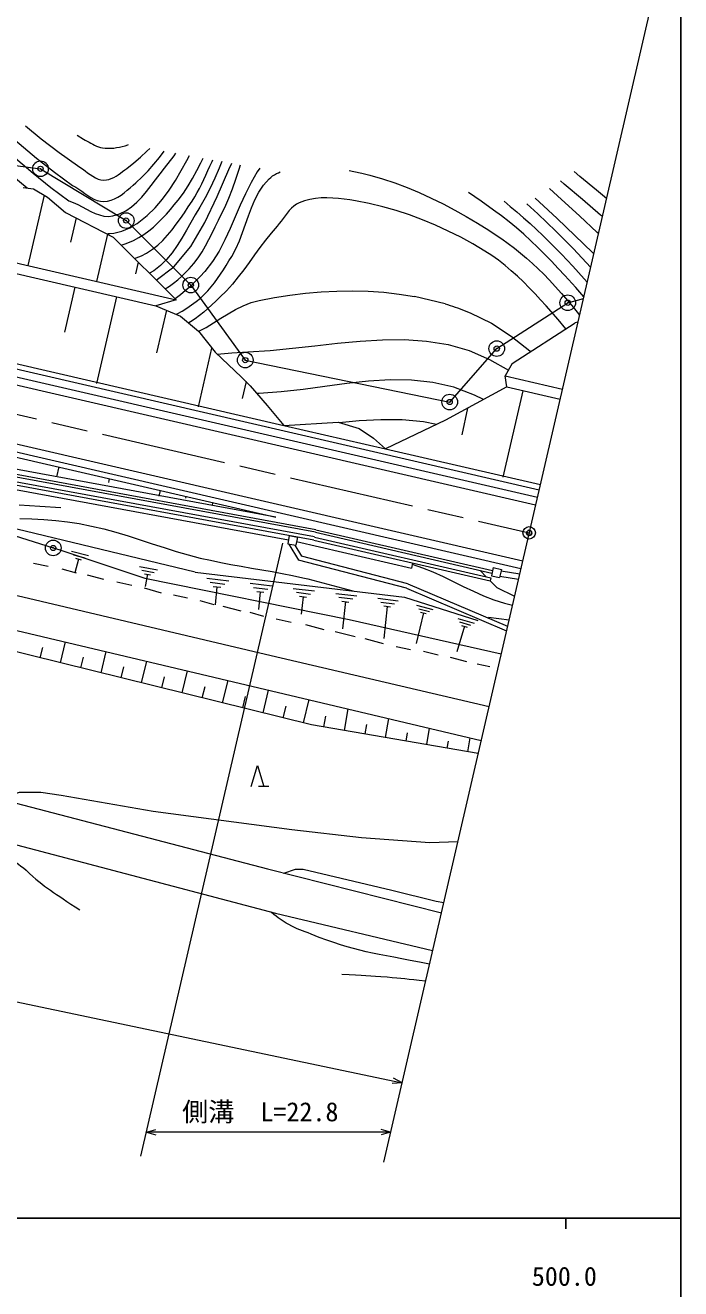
# Model space of a CAD drawing. Units: millimetres, scale not verified. Extents: x 40000 to 680000, y 20000 to 380000.
# Drawn here: x 516160 to 579000, y 198249 to 319406 of the extents above; entities that cross this region are included whole.
import ezdxf
from ezdxf.enums import TextEntityAlignment as Align

# ---------------------------------------------------------------- set-up
doc = ezdxf.new("R2010")
doc.units = ezdxf.units.MM
doc.header["$LTSCALE"] = 1000
doc.header["$PDMODE"] = 32
doc.header["$PDSIZE"] = 500
doc.linetypes.add('CHAIN', pattern=[18.5, 12, -1.5, 3.5, -1.5])
for name, color, linetype, lineweight in [('M-BGD', 7, 'Continuous', 13), ('M-BMK', 2, 'CHAIN', 13), ('M-BMK-ROW', 30, 'Continuous', 13), ('M-STR-HTXT', 7, 'Continuous', 13), ('M-STR-STRC', 7, 'Continuous', 13), ('M-TTL-BAND', 7, 'Continuous', 25)]:
    doc.layers.add(name, color=color, linetype=linetype, lineweight=lineweight)
doc.layers.add('M-OTRS', color=6, linetype='Continuous')
doc.styles.add('ＭＳ ゴシック', font='')
doc.styles.get('ＭＳ ゴシック').set_extended_font_data('MS Gothic')

msp = doc.modelspace()

# ---------------------------------------------------------------- linework, layer by layer
at = {"layer": 'M-BGD'}
for p, q in [((550523, 210396), (578419, 331060)), ((521125, 308862), (521737, 308472)), ((533474, 305048), (533669, 305479)), ((533669, 305479), (533865, 305909)), ((533865, 305909), (534067, 306336)), ((534067, 306336), (534150, 306506)), ((534736, 305708), (534322, 304742)), ((535003, 306352), (534736, 305708)), ((536361, 304663), (536667, 305607)), ((536667, 305607), (536807, 306025)), ((538407, 305361), (537803, 304327)), ((538643, 305693), (538407, 305361)), ((540438, 305269), (540608, 305338)), ((547208, 305468), (547674, 305383)), ((547674, 305383), (548436, 305218)), ((532865, 303769), (533075, 304191)), ((533075, 304191), (533277, 304618)), ((533277, 304618), (533474, 305048)), ((534322, 304742), (533884, 303788)), ((536041, 303727), (536361, 304663)), ((537803, 304327), (537264, 303249)), ((539001, 304065), (539539, 304679)), ((539539, 304679), (539698, 304822)), ((539698, 304822), (539869, 304953)), ((539869, 304953), (540051, 305070)), ((540051, 305070), (540241, 305176)), ((540241, 305176), (540438, 305269)), ((548436, 305218), (549190, 305034)), ((549190, 305034), (550399, 304692)), ((550399, 304692), (551592, 304297)), ((551592, 304297), (552770, 303853)), ((515948, 303849), (516446, 303783)), ((517979, 303122), (516416, 296363)), ((516446, 303783), (516944, 303717)), ((516944, 303717), (518303, 302935)), ((518303, 302935), (520013, 301457)), ((532155, 302550), (532408, 302947)), ((532408, 302947), (532644, 303354)), ((532644, 303354), (532865, 303769)), ((533884, 303788), (533408, 302856)), ((535687, 302814), (536041, 303727)), ((537264, 303249), (536767, 302144)), ((538170, 302665), (538550, 303389)), ((538550, 303389), (539001, 304065)), ((552770, 303853), (553933, 303365)), ((553933, 303365), (555080, 302837)), ((559863, 302534), (558653, 303356)), ((531411, 301434), (531784, 301995)), ((531784, 301995), (532155, 302550)), ((532883, 301951), (532452, 301235)), ((533408, 302856), (532883, 301951)), ((534970, 301330), (535277, 301939)), ((535277, 301939), (535687, 302814)), ((536767, 302144), (536288, 301026)), ((537546, 301117), (537841, 301904)), ((537841, 301904), (538170, 302665)), ((541684, 301859), (541469, 301636)), ((541914, 302061), (541684, 301859)), ((542163, 302237), (541914, 302061)), ((542433, 302381), (542163, 302237)), ((542935, 302573), (542433, 302381)), ((543454, 302711), (542935, 302573)), ((543986, 302801), (543454, 302711)), ((544529, 302850), (543986, 302801)), ((545079, 302861), (544529, 302850)), ((545634, 302841), (545079, 302861)), ((546189, 302796), (545634, 302841)), ((546741, 302731), (546189, 302796)), ((547287, 302652), (546741, 302731)), ((547825, 302565), (547287, 302652)), ((549133, 302312), (547825, 302565)), ((550431, 302002), (549133, 302312)), ((551718, 301637), (550431, 302002)), ((555080, 302837), (556213, 302273)), ((556213, 302273), (557330, 301679)), ((561064, 301691), (559863, 302534)), ((561810, 301141), (561064, 301691)), ((562060, 302529), (562658, 302043)), ((562658, 302043), (563299, 301502)), ((520013, 301457), (524598, 299090)), ((521026, 300934), (520490, 298613)), ((530637, 300320), (531030, 300873)), ((531030, 300873), (531411, 301434)), ((532030, 300495), (531606, 299746)), ((532452, 301235), (532030, 300495)), ((534376, 300091), (534672, 300712)), ((534672, 300712), (534970, 301330)), ((536288, 301026), (535805, 299913)), ((537267, 300319), (537546, 301117)), ((540688, 300636), (540494, 300386)), ((540878, 300892), (540688, 300636)), ((541070, 301147), (540878, 300892)), ((541266, 301397), (541070, 301147)), ((541469, 301636), (541266, 301397)), ((552992, 301219), (551718, 301637)), ((554250, 300751), (552992, 301219)), ((555490, 300235), (554250, 300751)), ((557330, 301679), (558432, 301058)), ((558432, 301058), (559518, 300414)), ((562541, 300568), (561810, 301141)), ((563255, 299975), (562541, 300568)), ((563299, 301502), (563932, 300950)), ((563932, 300950), (564555, 300389)), ((524051, 299373), (523004, 294840)), ((529345, 298780), (529799, 299266)), ((529799, 299266), (530228, 299782)), ((530228, 299782), (530637, 300320)), ((531606, 299746), (531171, 299002)), ((533771, 298857), (534078, 299471)), ((534078, 299471), (534376, 300091)), ((535805, 299913), (535295, 298818)), ((536685, 298732), (536986, 299520)), ((536986, 299520), (537267, 300319)), ((539732, 299477), (539190, 298788)), ((540295, 300146), (539732, 299477)), ((540494, 300386), (540295, 300146)), ((556710, 299675), (555490, 300235)), ((557909, 299074), (556710, 299675)), ((559518, 300414), (560590, 299754)), ((560590, 299754), (561221, 299346)), ((561221, 299346), (561843, 298921)), ((563954, 299362), (563255, 299975)), ((564639, 298734), (563954, 299362)), ((564555, 300389), (565171, 299818)), ((565171, 299818), (565779, 299238)), ((524598, 299090), (530611, 293081)), ((528345, 297923), (528862, 298329)), ((528862, 298329), (529345, 298780)), ((530715, 298279), (530229, 297589)), ((531171, 299002), (530715, 298279)), ((533105, 297665), (533448, 298253)), ((533448, 298253), (533771, 298857)), ((535295, 298818), (534734, 297759)), ((536346, 297968), (536685, 298732)), ((538664, 298086), (538146, 297377)), ((539190, 298788), (538664, 298086)), ((559083, 298432), (557909, 299074)), ((560231, 297754), (559083, 298432)), ((561843, 298921), (562453, 298479)), ((562453, 298479), (563053, 298022)), ((565312, 298091), (564639, 298734)), ((565973, 297435), (565312, 298091)), ((565779, 299238), (566379, 298651)), ((566379, 298651), (566972, 298058)), ((566972, 298058), (567558, 297458)), ((511244, 297559), (530611, 293081)), ((526648, 297042), (526785, 297090)), ((526785, 297090), (527298, 297310)), ((527298, 297310), (527790, 297566)), ((527790, 297566), (528345, 297923)), ((529702, 296948), (529125, 296369)), ((530229, 297589), (529702, 296948)), ((532330, 296555), (532734, 297098)), ((532734, 297098), (533105, 297665)), ((534734, 297759), (534099, 296751)), ((535691, 296812), (535951, 297241)), ((535951, 297241), (536346, 297968)), ((538146, 297377), (537629, 296668)), ((560892, 297325), (560231, 297754)), ((561532, 296866), (560892, 297325)), ((562154, 296379), (561532, 296866)), ((563053, 298022), (563641, 297550)), ((563641, 297550), (564218, 297064)), ((564218, 297064), (564782, 296563)), ((566624, 296770), (565973, 297435)), ((567558, 297458), (568658, 296294)), ((514463, 295788), (528671, 292504)), ((526987, 296703), (526728, 295582)), ((528489, 295868), (528067, 295623)), ((529125, 296369), (528489, 295868)), ((531168, 295335), (531535, 295683)), ((531535, 295683), (531886, 296042)), ((531886, 296042), (532330, 296555)), ((533367, 295809), (532937, 295330)), ((534099, 296751), (533367, 295809)), ((534888, 295530), (535162, 295954)), ((535162, 295954), (535429, 296383)), ((535429, 296383), (535691, 296812)), ((537106, 295963), (536571, 295270)), ((537629, 296668), (537106, 295963)), ((562757, 295868), (562154, 296379)), ((563345, 295337), (562757, 295868)), ((564782, 296563), (565334, 296050)), ((565334, 296050), (565873, 295524)), ((567266, 296096), (566624, 296770)), ((567898, 295417), (567266, 296096)), ((568658, 296294), (569732, 295106)), ((529973, 294388), (530386, 294685)), ((530386, 294685), (530785, 295002)), ((530785, 295002), (531168, 295335)), ((532488, 294859), (532020, 294403)), ((532937, 295330), (532488, 294859)), ((533998, 294314), (534308, 294707)), ((534308, 294707), (534604, 295113)), ((534604, 295113), (534888, 295530)), ((536017, 294595), (535437, 293943)), ((536571, 295270), (536017, 294595)), ((563918, 294788), (563345, 295337)), ((564479, 294226), (563918, 294788)), ((565873, 295524), (566399, 294987)), ((566399, 294987), (567584, 293687)), ((568942, 294250), (567898, 295417)), ((569732, 295106), (570028, 294766)), ((519956, 289965), (520955, 294287)), ((523013, 285068), (524932, 293368)), ((529567, 294125), (529973, 294388)), ((531027, 293551), (530516, 293176)), ((531533, 293965), (531027, 293551)), ((532020, 294403), (531533, 293965)), ((532537, 292907), (532954, 293245)), ((532954, 293245), (533323, 293580)), ((533323, 293580), (533670, 293937)), ((533670, 293937), (533998, 294314)), ((534824, 293322), (534445, 292962)), ((535437, 293943), (534824, 293322)), ((556402, 292698), (553484, 293399)), ((565030, 293654), (564479, 294226)), ((565572, 293075), (565030, 293654)), ((567584, 293687), (568713, 292341)), ((569701, 293351), (568942, 294250)), ((530611, 293081), (528671, 292504)), ((528671, 292504), (531056, 291509)), ((529687, 292080), (528743, 287997)), ((530719, 291732), (531193, 291996)), ((531193, 291996), (531655, 292281)), ((531655, 292281), (532103, 292585)), ((532103, 292585), (532537, 292907)), ((533670, 292252), (533271, 291909)), ((534062, 292605), (533670, 292252)), ((534445, 292962), (534062, 292605)), ((566107, 292493), (565572, 293075)), ((567244, 291198), (566107, 292493)), ((568713, 292341), (569296, 291597)), ((495701, 290991), (565429, 274871)), ((530629, 291687), (530719, 291732)), ((531056, 291509), (532778, 290076)), ((532010, 290973), (531828, 290864)), ((532442, 291266), (532010, 290973)), ((532862, 291579), (532442, 291266)), ((533271, 291909), (532862, 291579)), ((562854, 286984), (568888, 290885)), ((567981, 290299), (567244, 291198)), ((569140, 290923), (568888, 290885)), ((495532, 290260), (565260, 274140)), ((532778, 290076), (534364, 288059)), ((532756, 282815), (534059, 288448)), ((539623, 288220), (541773, 288428)), ((541773, 288428), (543933, 288675)), ((543933, 288675), (546095, 288922)), ((546095, 288922), (548253, 289129)), ((548253, 289129), (550399, 289257)), ((550399, 289257), (552525, 289268)), ((552525, 289268), (554626, 289123)), ((554626, 289123), (556692, 288782)), ((556692, 288782), (558717, 288207)), ((534364, 288059), (536891, 285670)), ((534557, 287875), (535973, 288001)), ((535973, 288001), (537491, 288088)), ((537491, 288088), (539623, 288220)), ((558717, 288207), (560681, 287370)), ((560681, 287370), (562482, 286336)), ((515134, 287012), (540953, 281042)), ((562854, 286984), (562166, 285786)), ((536891, 285670), (537726, 284843)), ((537322, 285244), (536946, 283618)), ((537726, 284843), (539340, 282943)), ((544887, 284765), (542787, 284482)), ((546984, 285043), (544887, 284765)), ((549072, 285267), (546984, 285043)), ((551146, 285391), (549072, 285267)), ((553201, 285368), (551146, 285391)), ((555232, 285150), (553201, 285368)), ((557233, 284690), (555232, 285150)), ((562331, 284722), (556462, 281532)), ((562166, 285786), (567659, 284516)), ((562331, 284722), (562166, 285786)), ((562331, 284722), (567433, 283542)), ((492981, 283665), (563683, 267319)), ((538598, 284086), (538370, 284084)), ((540689, 284240), (538598, 284086)), ((542787, 284482), (540689, 284240)), ((559242, 283950), (557233, 284690)), ((560079, 283532), (559242, 283950)), ((561986, 276058), (563904, 284358)), ((492868, 283177), (540192, 272237)), ((539340, 282943), (540953, 281042)), ((558058, 280119), (558592, 282689)), ((540953, 281042), (546156, 281349)), ((546156, 281349), (548157, 280735)), ((546264, 281316), (548181, 281499)), ((548181, 281499), (550246, 281616)), ((550246, 281616), (552296, 281606)), ((556462, 281532), (550696, 278790)), ((552296, 281606), (554327, 281424)), ((554327, 281424), (555601, 281168)), ((540953, 281042), (550696, 278790)), ((548157, 280735), (549550, 279815)), ((549550, 279815), (550696, 278790)), ((550696, 278790), (565541, 275358)), ((543979, 270786), (514224, 276269)), ((544028, 271021), (514268, 276505)), ((540192, 272237), (514359, 276997)), ((519364, 277052), (519147, 276115)), ((541390, 270043), (514007, 275089)), ((543825, 270042), (514020, 275534)), ((543886, 270336), (514141, 275817)), ((524216, 275930), (524134, 275561)), ((529107, 274799), (528977, 274237)), ((531549, 274057), (531589, 274226)), ((515560, 273424), (517568, 273288)), ((517568, 273288), (519577, 273154)), ((534115, 273651), (534063, 273366)), ((532443, 266972), (513097, 271619)), ((515654, 272120), (516798, 272075)), ((516798, 272075), (517939, 272009)), ((517939, 272009), (519077, 271916)), ((519077, 271916), (520211, 271790)), ((520211, 271790), (521341, 271621)), ((521341, 271621), (522523, 271389)), ((522523, 271389), (523694, 271107)), ((523694, 271107), (524856, 270786)), ((524856, 270786), (526011, 270435)), ((526011, 270435), (527162, 270066)), ((541468, 270468), (541323, 269681)), ((541468, 270468), (542255, 270323)), ((542255, 270323), (542110, 269536)), ((543892, 270334), (560801, 266425)), ((543979, 270786), (560904, 266873)), ((544028, 271021), (560958, 267107)), ((520588, 268975), (522213, 268550)), ((527162, 270066), (528311, 269689)), ((528311, 269689), (529461, 269315)), ((529461, 269315), (530615, 268955)), ((541323, 269681), (542110, 269536)), ((541427, 269662), (542361, 268112)), ((542005, 269556), (542646, 268493)), ((542176, 269898), (553184, 267353)), ((543825, 270042), (560733, 266133)), ((518353, 267509), (516961, 267798)), ((520788, 268633), (521872, 268350)), ((521259, 268221), (520912, 266894)), ((520988, 268292), (521530, 268150)), ((530615, 268955), (531775, 268619)), ((531775, 268619), (532943, 268319)), ((532943, 268319), (533918, 268098)), ((533918, 268098), (534896, 267896)), ((534896, 267896), (535878, 267709)), ((552694, 265431), (542361, 268112)), ((552836, 265848), (542646, 268493)), ((553299, 267851), (553184, 267353)), ((521072, 266877), (519698, 267244)), ((523693, 266261), (522118, 266668)), ((527111, 267503), (528849, 267178)), ((527346, 267159), (528505, 266943)), ((527582, 266815), (528161, 266707)), ((527872, 266761), (527650, 265582)), ((532443, 266972), (552525, 264556)), ((535878, 267709), (536862, 267532)), ((536862, 267532), (537847, 267360)), ((537847, 267360), (538833, 267189)), ((538833, 267189), (539817, 267015)), ((539817, 267015), (540801, 266833)), ((540801, 266833), (541781, 266639)), ((541781, 266639), (542758, 266427)), ((553239, 267724), (554249, 267380)), ((554249, 267380), (555241, 266979)), ((555241, 266979), (556219, 266539)), ((559778, 267134), (559797, 267099)), ((559797, 267099), (560348, 266530)), ((561026, 267400), (560846, 266621)), ((560846, 266621), (561625, 266440)), ((561026, 267400), (561806, 267219)), ((561806, 267219), (561625, 266440)), ((561661, 266595), (563444, 266285)), ((561778, 267102), (563561, 266792)), ((526371, 265677), (524934, 265997)), ((529229, 264959), (527587, 265414)), ((533566, 266387), (535684, 266134)), ((533877, 265992), (535289, 265823)), ((534188, 265597), (534894, 265513)), ((534541, 265555), (534355, 263823)), ((537734, 265896), (539815, 265648)), ((538040, 265508), (539427, 265342)), ((541854, 265411), (543899, 265167)), ((542758, 266427), (543240, 266315)), ((543240, 266315), (543722, 266197)), ((543722, 266197), (544202, 266074)), ((544202, 266074), (544681, 265949)), ((544681, 265949), (545159, 265820)), ((545159, 265820), (545638, 265691)), ((545638, 265691), (546116, 265560)), ((546116, 265560), (546594, 265430)), ((546594, 265430), (547072, 265301)), ((552694, 265431), (562300, 261337)), ((552836, 265848), (562401, 261773)), ((556219, 266539), (557189, 266074)), ((557189, 266074), (558156, 265603)), ((558156, 265603), (559126, 265141)), ((560801, 266425), (560733, 266133)), ((560733, 266133), (561359, 265487)), ((561359, 265487), (563070, 264669)), ((531718, 264462), (530379, 264760)), ((534279, 263820), (532912, 264209)), ((538345, 265120), (539039, 265037)), ((538692, 265078), (538509, 263376)), ((542154, 265029), (543517, 264867)), ((542454, 264648), (543136, 264566)), ((542795, 264607), (542615, 262935)), ((545926, 264931), (547935, 264691)), ((546220, 264556), (547560, 264397)), ((546515, 264181), (547185, 264101)), ((546850, 264141), (546571, 261541)), ((547072, 265301), (547551, 265174)), ((549950, 264457), (551924, 264222)), ((552525, 264556), (559561, 262317)), ((559126, 265141), (560103, 264706)), ((560103, 264706), (561094, 264313)), ((561094, 264313), (562102, 263980)), ((536853, 263233), (535128, 263659)), ((539025, 262716), (537706, 263086)), ((550240, 264089), (551556, 263932)), ((550529, 263721), (551188, 263642)), ((550859, 263681), (550529, 260614)), ((554327, 263063), (553622, 260115)), ((553684, 263786), (555242, 263379)), ((553876, 263459), (554914, 263187)), ((554067, 263131), (554587, 262995)), ((562102, 263980), (562867, 263790)), ((541659, 262145), (540215, 262445)), ((544821, 261425), (543062, 261908)), ((558257, 261775), (557531, 259337)), ((557616, 262526), (559197, 262079)), ((557805, 262188), (558859, 261890)), ((557994, 261850), (558521, 261701)), ((560563, 262649), (561550, 262518)), ((561550, 262518), (562538, 262389)), ((562538, 262389), (562543, 262388)), ((547798, 260765), (545881, 261252)), ((550510, 260083), (548745, 260578)), ((517597, 258754), (517844, 259750)), ((519539, 258274), (520031, 260268)), ((523423, 257316), (523924, 259346)), ((551704, 259850), (553095, 259560)), ((555730, 259016), (554348, 259352)), ((521481, 257795), (521732, 258810)), ((527306, 256357), (527816, 258425)), ((558499, 258371), (556924, 258772)), ((559496, 258178), (560689, 257930)), ((525364, 256837), (525620, 257870)), ((529248, 255878), (529508, 256930)), ((531190, 255399), (531709, 257503)), ((533131, 254919), (533396, 255990)), ((535073, 254440), (535602, 256581)), ((538956, 253481), (539494, 255660)), ((537015, 253961), (537284, 255050)), ((542840, 252523), (543387, 254738)), ((540898, 253002), (541172, 254110)), ((546770, 251787), (547127, 253852)), ((544799, 252128), (544978, 253161)), ((548741, 251446), (548898, 252358)), ((550711, 251106), (551027, 252929)), ((552682, 250765), (552819, 251556)), ((554653, 250424), (554926, 252006)), ((558594, 249743), (558826, 251083)), ((556624, 250083), (556740, 250753)), ((537823, 246408), (538423, 248408)), ((538423, 248408), (539023, 246408)), ((539523, 246408), (538523, 246408))]:
    msp.add_line(p, q, dxfattribs=at)
for points in [[(505938, 311609), (506188, 311488), (508017, 310396), (509784, 309169), (511504, 307844), (513195, 306457), (514875, 305045), (516349, 303822)], [(510248, 310829), (511890, 309533), (513568, 308115), (515234, 306671), (516906, 305239), (518603, 303863), (520344, 302582)], [(512807, 310366), (513882, 309482), (515559, 308069), (517242, 306667), (518948, 305315), (520694, 304049)], [(516182, 309756), (517688, 308525), (519401, 307196), (521155, 305957)], [(521737, 308472), (521918, 308386), (522096, 308292), (522273, 308194), (522449, 308094), (522626, 307997), (522805, 307905), (522986, 307822), (523171, 307750), (523360, 307694), (523554, 307656), (523825, 307627), (524098, 307614), (524372, 307618), (524646, 307637), (524920, 307671), (525192, 307720), (525462, 307782), (525727, 307856), (525987, 307944), (526055, 307970)], [(520344, 302582), (520765, 302415), (521185, 302215), (521603, 301997), (522020, 301773), (522439, 301559), (522859, 301369), (523281, 301217), (523706, 301116), (524136, 301083), (524570, 301130), (525203, 301323), (525790, 301615), (526336, 301990), (526848, 302435), (527330, 302932), (527789, 303468), (528231, 304027), (528660, 304594), (529083, 305154), (529505, 305692), (530420, 306881), (530604, 307147)], [(520694, 304049), (520992, 303881), (521285, 303689), (521575, 303485), (521864, 303277), (522155, 303076), (522449, 302892), (522749, 302733), (523057, 302610), (523376, 302534), (523707, 302512), (524055, 302550), (524392, 302637), (524718, 302767), (525035, 302933), (525343, 303128), (525641, 303345), (525932, 303578), (526215, 303819), (526491, 304062), (526760, 304300), (527369, 304865), (527946, 305462), (528495, 306086), (529019, 306732), (529487, 307349)], [(521155, 305957), (521406, 305805), (521652, 305634), (521895, 305452), (522137, 305267), (522381, 305087), (522628, 304921), (522881, 304777), (523142, 304663), (523413, 304587), (523697, 304557), (523941, 304572), (524179, 304621), (524411, 304700), (524638, 304805), (524859, 304929), (525075, 305068), (525287, 305218), (525494, 305374), (525697, 305530), (525897, 305683), (526560, 306207), (527202, 306758), (527823, 307335), (528090, 307602)], [(524085, 299446), (524265, 299440), (524660, 299479), (525049, 299558), (525433, 299672), (525810, 299819), (526178, 299994), (526536, 300193), (526883, 300413), (527217, 300650), (527538, 300900), (527844, 301159), (528621, 301914), (529324, 302733), (529967, 303605), (530560, 304520), (531116, 305466), (531647, 306433), (531902, 306913)], [(525358, 298331), (525750, 298453), (526152, 298605), (526541, 298777), (527049, 299046), (527535, 299352), (528001, 299691), (528448, 300058), (528878, 300451), (529292, 300863), (529691, 301291), (530077, 301731), (530451, 302178), (530814, 302628), (531317, 303303), (531779, 304004), (532207, 304728), (532611, 305469), (532996, 306222), (533219, 306674)], [(528716, 294975), (530397, 296235), (532017, 298197), (533374, 300498), (534563, 303002), (535681, 305573), (535958, 306179)], [(571885, 302797), (570929, 303595), (569342, 304915), (568785, 305376)], [(571485, 301065), (571313, 301212), (569573, 302697), (567832, 304181), (567477, 304483)], [(571106, 299427), (570986, 299540), (569286, 301128), (567577, 302705), (566416, 303759)], [(564250, 302280), (565316, 301332), (567038, 299677), (568712, 297968), (570350, 296218), (570361, 296206)], [(565052, 302827), (565428, 302481), (567143, 300872), (568845, 299249), (570540, 297618), (570661, 297500)], [(532792, 290059), (533488, 290436), (534199, 290863), (534903, 291305), (535609, 291742), (536323, 292153), (537053, 292518), (537806, 292816), (538590, 293026), (540058, 293298), (541540, 293526), (543031, 293707), (544530, 293838), (546032, 293916), (547534, 293938), (549034, 293900), (550527, 293800), (552012, 293634), (553484, 293399)], [(556402, 292698), (556646, 292624), (556889, 292547), (557131, 292468), (557373, 292386), (557614, 292302), (557854, 292215), (558093, 292126), (558331, 292034), (558568, 291940), (558804, 291842), (560845, 290835), (562747, 289607), (564533, 288196), (564614, 288122)], [(560619, 254065), (539204, 259078), (515923, 264551), (482788, 271999), (465483, 275047), (450243, 277054), (436774, 278350), (424893, 279057), (414408, 279246)], [(441823, 274449), (465592, 271582), (482144, 268780), (492785, 266719), (559872, 250835)], [(559580, 249572), (543600, 252335), (480388, 267939), (467499, 270099), (457823, 271005), (450376, 271462), (447244, 272002)], [(406080, 270348), (416716, 269901), (426138, 268675), (435586, 266762), (451660, 264421), (455751, 263670), (471167, 257889), (490537, 251549), (514538, 244996), (539396, 238512), (556051, 234306)], [(390053, 263943), (407884, 264189), (419144, 263765), (429290, 264237), (443321, 262625), (453607, 260447), (458801, 258836), (467419, 255251), (472669, 253238), (477175, 251743), (489980, 247492), (540160, 234250), (555215, 230691)], [(514538, 244996), (515008, 245683), (515616, 245867), (517642, 245882), (519600, 245578), (528407, 244048), (541725, 242275), (548409, 241508), (554946, 241030), (557630, 241137)], [(540935, 238111), (542079, 238490), (542801, 238474), (551302, 236468), (555541, 235411), (556277, 235284)]]:
    msp.add_lwpolyline(points, dxfattribs=at)
msp.add_circle((564471, 270729), 600, dxfattribs=at)
for points, knots in [([(514218, 240954), (514312, 240544), (514392, 240383), (514561, 240042), (514971, 239215), (515562, 239006), (516237, 238376), (518066, 236670), (518906, 236231), (521387, 234571)], [0, 0, 0, 0, 1, 1, 1, 2, 2, 2, 3, 3, 3, 3]), ([(554911, 229377), (549586, 230444), (547814, 230538), (543580, 232246), (542733, 232588), (542223, 232714), (541431, 233169), (540734, 233569), (540481, 233763), (539750, 234356)], [0, 0, 0, 0, 1, 1, 1, 2, 2, 2, 3, 3, 3, 3]), ([(554529, 227727), (552759, 227937), (552285, 227989), (550843, 228112), (549151, 228257), (548591, 228277), (546503, 228374)], [0, 0, 0, 0, 1, 1, 1, 2, 2, 2, 2])]:
    msp.add_open_spline(points, degree=3, knots=knots, dxfattribs=at)
at = {"layer": 'M-BMK'}
msp.add_line((469491, 292688), (564471, 270729), dxfattribs=at)
at = {"layer": 'M-BMK-ROW'}
for points in [[(469740, 306604), (473024, 306707), (478865, 301123), (482188, 297248), (483188, 294408), (511517, 287847), (509159, 298041), (514527, 306054), (517621, 305645), (525841, 300676), (532025, 294496), (537252, 287297), (556850, 283278), (561360, 288401), (568163, 292800), (569668, 293206)], [(385848, 292737), (408189, 286636), (428633, 286343), (435268, 284310), (438464, 283265), (448791, 282381), (468782, 280040), (470943, 279881), (488783, 277230), (508809, 274032), (511337, 271667), (518841, 269281)], [(518841, 269281), (519461, 269092), (527616, 266393), (547216, 262423), (561792, 259139)]]:
    msp.add_lwpolyline(points, dxfattribs=at)
for centre in [(517621, 305645), (525841, 300676), (532025, 294496), (568163, 292800), (561360, 288401), (537252, 287297), (556850, 283278), (518841, 269281)]:
    msp.add_circle(centre, 750, dxfattribs=at)
for p in [(517621, 305645), (525841, 300676), (532025, 294496), (568163, 292800), (561360, 288401), (537252, 287297), (556850, 283278), (518841, 269281)]:
    msp.add_point(p, dxfattribs=at)
at = {"layer": 'M-OTRS'}
msp.add_point((564471, 270729), dxfattribs=at)
at = {"layer": 'M-STR-HTXT'}
for p, q in [((527251, 210956), (540845, 269758)), ((552281, 218001), (551451, 218430)), ((552281, 218001), (551349, 217941)), ((527782, 213253), (528682, 213503)), ((551183, 213253), (527782, 213253)), ((527782, 213253), (528682, 213003)), ((551183, 213253), (550283, 213503)), ((551183, 213253), (550283, 213003))]:
    msp.add_line(p, q, dxfattribs=at)
msp.add_lwpolyline([(371038, 236207), (443557, 240839), (552281, 218001)], dxfattribs=at)
at = {"layer": 'M-STR-STRC'}
for p, q in [((470111, 295367), (565091, 273408)), ((468872, 290008), (563852, 268050))]:
    msp.add_line(p, q, dxfattribs=at)
at = {"layer": 'M-TTL-BAND'}
for p, q in [((579000, 20000), (579000, 370000)), ((40000, 205000), (579000, 205000)), ((568000, 205000), (568000, 204000))]:
    msp.add_line(p, q, dxfattribs=at)

# ---------------------------------------------------------------- texts
at = {"layer": 'M-STR-HTXT', "style": 'ＭＳ ゴシック'}
msp.add_text('側溝\u3000L=22.8', height=1833, dxfattribs=at).set_placement((531204, 213753), align=Align.BOTTOM_LEFT)
at = {"layer": 'M-TTL-BAND', "style": 'ＭＳ ゴシック'}
msp.add_text('500.0', height=1833, dxfattribs=at).set_placement((567844, 199445), align=Align.MIDDLE_CENTER)

doc.saveas('drawing.dxf')
